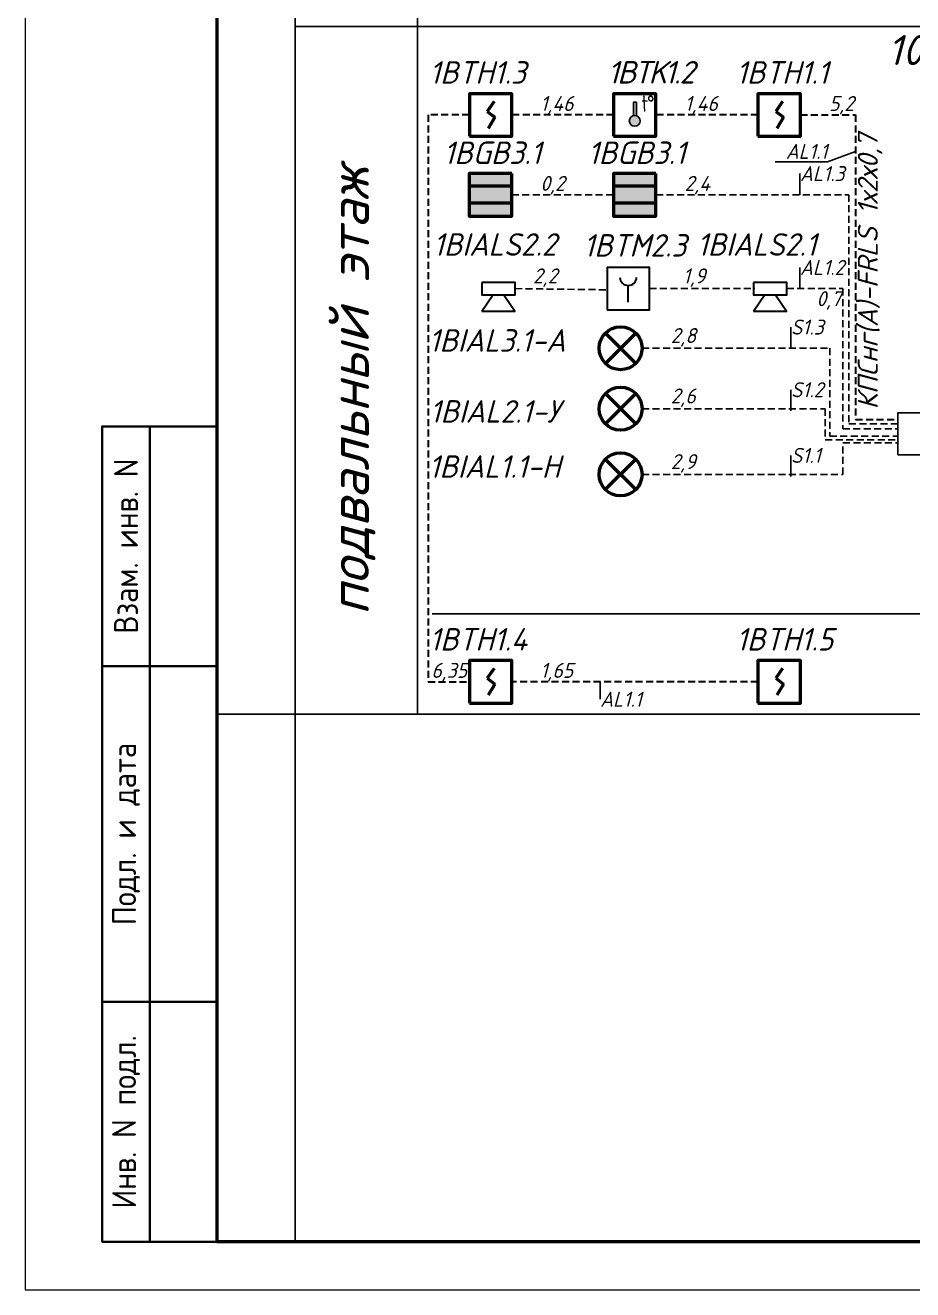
# Model space of a CAD drawing. Header units: millimetres. Extents: x -26895 to 107134, y 1241 to 21401.
# Drawn here: x 2357 to 6797, y 1241 to 7568 of the extents above; entities that cross this region are included whole.
import ezdxf
from ezdxf import colors
from ezdxf.entities.mleader import LeaderData, LeaderLine
from ezdxf.math import Vec2, Vec3

# ---------------------------------------------------------------- set-up
doc = ezdxf.new("R2010")
doc.units = ezdxf.units.MM
for name, pattern in [('1TS06', [15.375, 6, -0.15, 0.075, -0.15, 9]), ('DASHED', [7, 5, -2, 0]), ('штриховая', [0.75, 0.5, -0.25])]:
    doc.linetypes.add(name, pattern=pattern)
for name, color, linetype, lineweight in [('.', 7, 'Continuous', 50), ('013', 7, 'Continuous', 18), ('4.4.4._Сэндвич', 252, 'Continuous', 53), ('RC-Выноски', 7, 'Continuous', 0), ('ПС', 1, 'Continuous', 50), ('размер КЛАДОЧНЫЙ2', 204, 'Continuous', 5)]:
    doc.layers.add(name, color=color, linetype=linetype, lineweight=lineweight)
doc.layers.add('АГПТ', color=7, linetype='Continuous')
doc.styles.add('GOST-2.304_Type-B_italic', font='GOST_Common Italic.ttf')
doc.styles.add('RubezhCAD', font='arial.ttf', dxfattribs={"width": 0.8})
doc.styles.add('Архитектурный', font='isocpeui.ttf')
doc.styles.add('СПДС', font='isocpeur.ttf', dxfattribs={"width": 0.9})

# ---------------------------------------------------------------- blocks, each defined once
blk = doc.blocks.new('*U38')
at = {"lineweight": 0}
blk.add_lwpolyline([(-292, -5), (5, -5), (5, 415), (-292, 415)], close=True, dxfattribs=at)
at = {"color": 0, "linetype": 'Continuous', "lineweight": 50}
blk.add_lwpolyline([(-272, 410), (0, 410), (0, 0), (-272, 0)], close=True, dxfattribs=at)
at = {"lineweight": 35}
for points in [[(-272, 85), (-284, 85), (-284, 0), (-272, 0)], [(-279, 0), (-279, 85)], [(-272, 60), (-284, 60)], [(-272, 25), (-284, 25)]]:
    blk.add_lwpolyline(points, dxfattribs=at)
at = {"lineweight": -2, "char_height": 2.5, "attachment_point": 5, "rotation": 90, "style": 'СПДС'}
for s, insert, width in [('Взам. инв. N', (-281.5, 72.5), 24.9913), ('Подл. и дата', (-281.5, 42.5), 34.9913), ('Инв. N подл.', (-281.5, 12.5), 24.9913)]:
    blk.add_mtext(s, dxfattribs=dict(at, insert=insert, width=width))
blk = doc.blocks.new('BTH')
at = {"layer": 'ПС', "color": 1}
for p, q in [((-276774, 250884), (-276856, 250767)), ((-276856, 250767), (-276765, 250699)), ((-276764, 250699), (-276844, 250567))]:
    blk.add_line(p, q, dxfattribs=at)
blk.add_lwpolyline([(-277065, 250476), (-276565, 250476), (-276565, 250976), (-277065, 250976)], close=True, dxfattribs=at)
blk = doc.blocks.new('BTK')
at = {"layer": '.'}
h = blk.add_hatch(color=1, dxfattribs=at)
h.dxf.hatch_style = 1
h.paths.add_polyline_path([(-660863, 516880, 1), (-660962, 516880, 1)])
h.paths.add_polyline_path([(-660925, 516928, -0.141606), (-660898, 516927), (-660898, 517050), (-660925, 517050)])
at = {"layer": 'АГПТ', "color": 1}
blk.add_lwpolyline([(-660925, 516928), (-660925, 517050), (-660898, 517050), (-660898, 516927)], dxfattribs=at)
blk.add_circle((-660913, 516880), 49.6, dxfattribs=at)
at = {"layer": 'ПС', "color": 1}
blk.add_lwpolyline([(-661105, 516742), (-660720, 516742), (-660720, 517127), (-661105, 517127)], close=True, dxfattribs=at)
at = {"layer": 'АГПТ', "color": 1, "linetype": 'DASHED', "insert": (-660847, 517113), "char_height": 150, "attachment_point": 1, "style": 'Архитектурный'}
blk.add_mtext_dynamic_manual_height_columns('{\\Q-15;\\W0.8;\\T0.75;t%%D}', width=2688.67, gutter_width=1, heights=[0], dxfattribs=at)
blk = doc.blocks.new('BIAL')
at = {"layer": 'ПС', "color": 3}
for p, q in [((252503, 344100), (253015, 343588)), ((252503, 343588), (253015, 344100))]:
    blk.add_line(p, q, dxfattribs=at)
blk.add_circle((252759, 343844), 362, dxfattribs=at)
blk = doc.blocks.new('BIAS')
at = {"layer": 'размер КЛАДОЧНЫЙ2', "color": 4, "linetype": 'Continuous', "lineweight": 30}
for p, q in [((-819752.1, 54162.2), (-819654.8, 54229.1)), ((-819654.8, 54229.1), (-819654.8, 54033)), ((-819752.1, 54099.9), (-819654.8, 54033))]:
    blk.add_line(p, q, dxfattribs=at)
blk.add_lwpolyline([(-819825.3, 54033), (-819752.1, 54033), (-819752.1, 54229.1), (-819825.3, 54229.1)], close=True, dxfattribs=at)
blk = doc.blocks.new('Геркон')
at = {"ltscale": 50}
h = blk.add_hatch(color=5, dxfattribs=at)
h.paths.add_polyline_path([(184164, -2159), (184164, -2309), (184664, -2309), (184664, -2159)])
h.paths.add_polyline_path([(184664, -2659), (184664, -2509), (184164, -2509), (184164, -2659)])
at = {"linetype": '1TS06', "true_color": 0xffffff}
blk.add_hatch(color=7, dxfattribs=at).paths.add_polyline_path([(184164, -2309), (184164, -2509), (184664, -2509), (184664, -2309)])
at = {"layer": 'ПС', "color": 5}
for p, q in [((184164, -2309), (184664, -2309)), ((184164, -2509), (184664, -2509))]:
    blk.add_line(p, q, dxfattribs=at)
blk.add_lwpolyline([(184164, -2659), (184664, -2659), (184664, -2159), (184164, -2159)], close=True, dxfattribs=at)
blk = doc.blocks.new('ЭДУ')
at = {"color": 5, "lineweight": 30}
blk.add_line((-820922.1, 54639.8), (-820922.1, 54738.1), dxfattribs=at)
blk.add_lwpolyline([(-821047.1, 54594.2), (-820797.1, 54594.2), (-820797.1, 54844.2), (-821047.1, 54844.2)], close=True, dxfattribs=at)
blk.add_arc((-820922.1, 54787.6), 49.5, 182.44417, 357.55583, dxfattribs=at)
blk = doc.blocks.new('монтBTH')
at = {"layer": 'RC-Выноски'}
ml = blk.add_multileader_mtext('Standard', dxfattribs=at)
ml.set_content('плита перекрытия', color=256, style='RubezhCAD')
ml.set_leader_properties()
ml.build(insert=Vec2(0, 0))
ml.multileader.update_dxf_attribs({"text_left_attachment_type": 2, "dogleg_length": 2, "arrow_head_size": 400, "scale": 100})
ctx = ml.context
ctx.base_point, ctx.scale, ctx.char_height, ctx.arrow_head_size, ctx.landing_gap_size, ctx.plane_origin = Vec3(4840785, -930815), 100, 250, 400, 100, Vec3(4361989, -1118802)
ctx.left_attachment, ctx.text_align_type = 2, 1
notes = []
notes.append((ctx, [(1, (1, 1, 0), (4843511, -930815), (-1, 0), 200, [(0, [(4843857, -932126)], 0, [])])]))
ctx.mtext.insert, ctx.mtext.width, ctx.mtext.alignment, ctx.mtext.flow_direction = Vec3(4842048, -930655), 2861.91, 2, 5
ml = blk.add_multileader_mtext('Standard', dxfattribs=at)
ml.set_content('труба гофрированная', color=256, style='RubezhCAD')
ml.set_leader_properties()
ml.build(insert=Vec2(0, 0))
ml.multileader.update_dxf_attribs({"text_left_attachment_type": 2, "dogleg_length": 2, "arrow_head_size": 400, "scale": 100})
ctx = ml.context
ctx.base_point, ctx.scale, ctx.char_height, ctx.arrow_head_size, ctx.landing_gap_size, ctx.plane_origin = Vec3(4840290, -934409), 100, 250, 400, 100, Vec3(4361989, -1122393)
ctx.left_attachment, ctx.text_align_type = 2, 1
notes.append((ctx, [(1, (1, 1, 0), (4843511, -934406), (-1, 0), 200, [(0, [(4843857, -933478)], 0, [])])]))
ctx.mtext.insert, ctx.mtext.width, ctx.mtext.alignment, ctx.mtext.flow_direction = Vec3(4841800, -934244), 2861.91, 2, 5
ml = blk.add_multileader_mtext('Standard', dxfattribs=at)
ml.set_content('скоба крепежная', color=256, style='RubezhCAD')
ml.set_leader_properties()
ml.build(insert=Vec2(0, 0))
ml.multileader.update_dxf_attribs({"text_left_attachment_type": 2, "dogleg_length": 2, "arrow_head_size": 400, "scale": 100})
ctx = ml.context
ctx.base_point, ctx.scale, ctx.char_height, ctx.arrow_head_size, ctx.landing_gap_size, ctx.plane_origin = Vec3(4840942, -935134), 100, 250, 400, 100, Vec3(4361989, -1123118)
ctx.left_attachment, ctx.text_align_type = 2, 1
notes.append((ctx, [(1, (1, 1, 0), (4843511, -935131), (-1, 0), 200, [(0, [(4844253, -933754)], 0, [])])]))
ctx.mtext.insert, ctx.mtext.width, ctx.mtext.alignment, ctx.mtext.flow_direction = Vec3(4842127, -934971), 2861.91, 2, 5
for ctx, leaders in notes:
    for number, flags, end, landing, length, lines in leaders:
        leader = LeaderData()
        leader.index, (leader.has_last_leader_line, leader.has_dogleg_vector, leader.attachment_direction) = number, flags
        leader.last_leader_point, leader.dogleg_vector, leader.dogleg_length = Vec3(end), Vec3(landing), length
        for number, points, colour, breaks in lines:
            line = LeaderLine()
            line.index, line.vertices, line.color, line.breaks = number, Vec3.list(points), colors.encode_raw_color(colour), breaks
            leader.lines.append(line)
        ctx.leaders.append(leader)

msp = doc.modelspace()

# ---------------------------------------------------------------- linework, layer by layer
at = {"layer": 'АГПТ'}
for points in [[(3707, 21161.4), (3707, 1481.4)], [(4319.5, 4121.4), (4319.5, 21161.4)], [(3707, 7561.4), (16372.6, 7561.4)], [(4392.5, 4622.5), (8531.7, 4622.5)], [(3316.6, 4121.4), (16372.6, 4121.4)]]:
    msp.add_lwpolyline(points, dxfattribs=at)
at = {"layer": 'АГПТ', "color": 252, "lineweight": 15}
for points in [[(8917, 11001.4), (4319.5, 11001.4), (4319.5, 7561.4), (8917, 7561.4)], [(8917, 7561.4), (4319.5, 7561.4), (4319.5, 4121.4), (8917, 4121.4)]]:
    msp.add_lwpolyline(points, close=True, dxfattribs=at)
at = {"layer": 'АГПТ', "color": 1, "linetype": 'штриховая', "lineweight": 30, "ltscale": 70}
for points in [[(4578.5, 7119.9), (4372.5, 7119.9), (4372.5, 4283.4), (4578.5, 4283.4)], [(5300.7, 7119.9), (4790.8, 7119.9)], [(6023, 7119.9), (5513, 7119.9)], [(6235.2, 7119.9), (6511.5, 7119.9), (6511.5, 5595.4), (6723.8, 5595.4)], [(6023, 4283.4), (4790.8, 4283.4)]]:
    msp.add_lwpolyline(points, dxfattribs=at)
at = {"layer": 'АГПТ', "color": 1, "linetype": 'штриховая', "ltscale": 70}
for points in [[(4790.8, 6720.1), (5300.7, 6720.1)], [(5513, 6720.1), (6478.4, 6720.1), (6478.4, 5574.5), (6723.8, 5574.5)], [(4807.5, 6250.5), (5267.6, 6244.7)], [(5479.9, 6250.5), (6006.9, 6250.5)], [(6167.5, 6250.5), (6447.3, 6250.5), (6447.3, 5548.5), (6723.8, 5548.5)]]:
    msp.add_lwpolyline(points, dxfattribs=at)
at = {"layer": 'АГПТ', "color": 116, "linetype": 'штриховая', "ltscale": 70, "true_color": 0x136734}
for points in [[(5443.1, 5952), (6382.2, 5952), (6382.2, 5512.5), (6723.8, 5512.5)], [(5443, 5649.8), (6359.7, 5649.8), (6359.7, 5493.2), (6723.8, 5493.2)], [(5443, 5321.2), (6448.3, 5321.2), (6448.3, 5479.5), (6723.8, 5479.5)]]:
    msp.add_lwpolyline(points, dxfattribs=at)
at = {"layer": 'АГПТ', "color": 1}
msp.add_lwpolyline([(7095.7, 5419), (6723.8, 5419), (6723.8, 5629.2), (7095.7, 5629.2)], close=True, dxfattribs=at)

# ---------------------------------------------------------------- block references
at = {"xscale": 48, "yscale": 48, "zscale": 48}
msp.add_blockref('*U38', (16372.6, 1481.4), dxfattribs=at)
at = {"layer": '4.4.4._Сэндвич', "color": 1, "lineweight": 0, "xscale": 0.35, "yscale": 0.35, "zscale": 0.35}
msp.add_blockref('монтBTH', (-1671441.4, 329166), dxfattribs=at)
at = {"layer": 'АГПТ', "color": 1, "linetype": 'Continuous', "xscale": 0.4244625, "yscale": 0.4244625, "zscale": 0.4244625}
for p in [(122182.4, -99304), (123626.8, -99304), (122182.4, -102140.6), (123626.8, -102140.6)]:
    msp.add_blockref('BTH', p, dxfattribs=at)
at = {"layer": 'АГПТ'}
for name, p, xscale, yscale, zscale in [('BTK', (368908.6, -277194.1), 0.55, 0.55, 0.55), ('ЭДУ', (702275.1, -40202), 0.8489249999999996, 0.8489249999999996, 0.8489249999999996)]:
    msp.add_blockref(name, p, dxfattribs=dict(at, xscale=xscale, yscale=yscale, zscale=zscale))
at = {"layer": 'АГПТ', "color": 1, "xscale": 0.4244625, "yscale": 0.4244625, "zscale": 0.4244625, "rotation": 180}
for p in [(82961.3, 5697.4), (83683.5, 5697.4)]:
    msp.add_blockref('Геркон', p, dxfattribs=at)
at = {"layer": 'АГПТ', "xscale": 0.8489249999999996, "yscale": 0.8489249999999996, "zscale": 0.8489249999999996, "rotation": 270}
for p in [(-41228.9, -689688.6), (-39868.9, -689688.6)]:
    msp.add_blockref('BIAS', p, dxfattribs=at)
at = {"layer": 'АГПТ', "color": 5, "xscale": 0.2971237499999999, "yscale": 0.2971237499999999, "zscale": 0.2971237499999999}
for p, rotation in [((107499.6, -69148.6), 89.99999999999996), ((80436.1, 107813.8), 180), ((107499.5, -69779.5), 89.99999999999996)]:
    msp.add_blockref('BIAL', p, dxfattribs=dict(at, rotation=rotation))

# ---------------------------------------------------------------- texts
at = {"layer": 'АГПТ', "linetype": 'DASHED', "attachment_point": 1, "style": 'Архитектурный'}
for s, width, insert, char_height in [('{\\C252;1016 Кроссовая}', 4012.725, (6670.6, 7519.5), 150), ('{\\T0.75;1BTK1.2}', 2688.671, (5270.7, 7389.4), 112.5)]:
    msp.add_mtext_dynamic_manual_height_columns(s, width=width, gutter_width=1, heights=[0], dxfattribs=dict(at, insert=insert, char_height=char_height))
at = {"layer": 'АГПТ', "color": 1, "linetype": 'штриховая', "lineweight": 30, "width": 606.258, "attachment_point": 1, "style": 'GOST-2.304_Type-B_italic'}
for s, insert, char_height in [('{\\C0;1BTH1.3}', (4378.8, 7388.5), 112.5), ('{\\C0;1BTH1.1}', (5913.9, 7388.5), 112.5), ('{\\C0;1,46}', (4934.2, 7214.4), 75), ('{\\C0;1,46}', (5656.4, 7214.4), 75), ('{\\C0;5,2}', (6378.6, 7214.4), 75), ('{\\C0;1BGB3.1}', (4450.1, 6986.6), 112.5), ('{\\C0;1BGB3.1}', (5172.3, 6986.6), 112.5), ('{\\C0;0,2}', (4934.2, 6814.5), 75), ('{\\C0;2,4}', (5656.4, 6814.5), 75), ('{\\C0;1BIALS2.2}', (4397.7, 6527.7), 112.5), ('{\\C0;1BTM2.3}', (5150, 6523.2), 112.5), ('{\\C0;1BIALS2.1}', (5718.2, 6527.7), 112.5), ('{\\C0;2,2}', (4897.6, 6351.7), 75), ('{\\C0;1,9}', (5647.7, 6351.7), 75), ('{\\C0;0,7}', (6315.9, 6237.6), 75), ('{\\C0;1BIAL3.1-A}', (4375.6, 6047.4), 112.5), ('{\\C0;2,8}', (5586.5, 6053.2), 75), ('{\\C0;2,6}', (5586.5, 5750.9), 75), ('{\\C0;1BIAL2.1-У}', (4380.7, 5692.5), 112.5), ('{\\C0;1BIAL1.1-H}', (4375.5, 5416.5), 112.5), ('{\\C0;2,9}', (5586.4, 5422.3), 75), ('{\\C0;1BTH1.4}', (4378.8, 4552), 112.5), ('{\\C0;1BTH1.5}', (5913.9, 4552), 112.5), ('{\\C0;6,35}', (4388.9, 4377.8), 75), ('{\\C0;1,65}', (4934.2, 4377.8), 75)]:
    msp.add_mtext(s, dxfattribs=dict(at, insert=insert, char_height=char_height))
at = {"layer": 'АГПТ', "color": 1, "linetype": 'штриховая', "lineweight": 30, "insert": (6522.9, 5645.8), "char_height": 100, "width": 2660.544, "attachment_point": 1, "rotation": 90, "style": 'GOST-2.304_Type-B_italic'}
msp.add_mtext('{\\fISOCPEUR|b0|i1|c204|p34;\\C0;КПСнг(А)-FRLS 1х2х0,7}', dxfattribs=at)
at = {"layer": 'АГПТ', "linetype": 'DASHED', "insert": (3876.4, 4616), "char_height": 200, "attachment_point": 1, "rotation": 90, "style": 'Архитектурный'}
msp.add_mtext_dynamic_manual_height_columns('подвальный этаж', width=4012.725, gutter_width=1, heights=[0], dxfattribs=at)

# ---------------------------------------------------------------- leaders
at = {"layer": '013', "color": 0, "lineweight": 15, "ltscale": 3}
ml = msp.add_multileader_mtext('Standard', dxfattribs=at)
ml.set_content('AL1.1', style='GOST-2.304_Type-B_italic')
ml.set_leader_properties()
ml.build(insert=Vec2(0, 0))
ml.multileader.update_dxf_attribs({"text_right_attachment_type": 6, "dogleg_length": 0.36, "arrow_head_size": 0.09})
ctx = ml.context
ctx.base_point, ctx.char_height, ctx.arrow_head_size, ctx.landing_gap_size, ctx.plane_origin = Vec3(6143.3, 6937.3), 75, 0.09, 0.045, Vec3(6563.9, 7097.8)
ctx.right_attachment, ctx.text_align_type = 6, 2
notes = []
notes.append((ctx, [(1, (1, 1, 0), (6371.2, 6884.8), (-1, 0), 0.36, [(0, [(6511.5, 6937.3)], 0, [])])]))
ctx.mtext.insert, ctx.mtext.alignment, ctx.mtext.flow_direction = Vec3(6370.8, 6974.8), 3, 5
ml = msp.add_multileader_mtext('Standard', dxfattribs=at)
ml.set_content('AL1.3', style='GOST-2.304_Type-B_italic')
ml.set_leader_properties()
ml.build(insert=Vec2(0, 0))
ml.multileader.update_dxf_attribs({"text_right_attachment_type": 6, "dogleg_length": 0.36, "arrow_head_size": 0.09})
ctx = ml.context
ctx.base_point, ctx.char_height, ctx.arrow_head_size, ctx.landing_gap_size, ctx.plane_origin = Vec3(6233.2, 6826.1), 75, 0.09, 0.045, Vec3(6233, 6986.6)
ctx.right_attachment = 6
notes.append((ctx, [(0, (1, 1, 0), (6233, 6826.1), (1, 0), 0.18, [(0, [(6233.2, 6720.1)], 0, [])])]))
ctx.mtext.insert, ctx.mtext.flow_direction = Vec3(6233.3, 6863.6), 5
ml = msp.add_multileader_mtext('Standard', dxfattribs=at)
ml.set_content('AL1.2', style='GOST-2.304_Type-B_italic')
ml.set_leader_properties()
ml.build(insert=Vec2(0, 0))
ml.multileader.update_dxf_attribs({"text_right_attachment_type": 6, "dogleg_length": 0.36, "arrow_head_size": 0.09})
ctx = ml.context
ctx.base_point, ctx.char_height, ctx.arrow_head_size, ctx.landing_gap_size, ctx.plane_origin = Vec3(6233.2, 6356.5), 75, 0.09, 0.045, Vec3(6233, 6517)
ctx.right_attachment = 6
notes.append((ctx, [(0, (1, 1, 0), (6233, 6356.5), (1, 0), 0.18, [(0, [(6233.2, 6250.5)], 0, [])])]))
ctx.mtext.insert, ctx.mtext.flow_direction = Vec3(6233.3, 6394), 5
ml = msp.add_multileader_mtext('Standard', dxfattribs=at)
ml.set_content('S1.3', style='GOST-2.304_Type-B_italic')
ml.set_leader_properties()
ml.build(insert=Vec2(0, 0))
ml.multileader.update_dxf_attribs({"text_right_attachment_type": 6, "dogleg_length": 0.36, "arrow_head_size": 0.09})
ctx = ml.context
ctx.base_point, ctx.char_height, ctx.arrow_head_size, ctx.landing_gap_size, ctx.plane_origin = Vec3(6188.3, 6058.1), 75, 0.09, 0.045, Vec3(6188.1, 6218.5)
ctx.right_attachment = 6
notes.append((ctx, [(0, (1, 1, 0), (6188.1, 6058.1), (1, 0), 0.18, [(0, [(6188.3, 5952)], 0, [])])]))
ctx.mtext.insert, ctx.mtext.flow_direction = Vec3(6188.3, 6095.6), 5
ml = msp.add_multileader_mtext('Standard', dxfattribs=at)
ml.set_content('S1.2', style='GOST-2.304_Type-B_italic')
ml.set_leader_properties()
ml.build(insert=Vec2(0, 0))
ml.multileader.update_dxf_attribs({"text_right_attachment_type": 6, "dogleg_length": 0.36, "arrow_head_size": 0.09})
ctx = ml.context
ctx.base_point, ctx.char_height, ctx.arrow_head_size, ctx.landing_gap_size, ctx.plane_origin = Vec3(6188.3, 5744.6), 75, 0.09, 0.045, Vec3(6188.1, 5905.1)
ctx.right_attachment = 6
notes.append((ctx, [(0, (1, 1, 0), (6188.1, 5744.6), (1, 0), 0.18, [(0, [(6188.3, 5638.6)], 0, [])])]))
ctx.mtext.insert, ctx.mtext.flow_direction = Vec3(6188.3, 5782.1), 5
ml = msp.add_multileader_mtext('Standard', dxfattribs=at)
ml.set_content('S1.1', style='GOST-2.304_Type-B_italic')
ml.set_leader_properties()
ml.build(insert=Vec2(0, 0))
ml.multileader.update_dxf_attribs({"text_right_attachment_type": 6, "dogleg_length": 0.36, "arrow_head_size": 0.09})
ctx = ml.context
ctx.base_point, ctx.char_height, ctx.arrow_head_size, ctx.landing_gap_size, ctx.plane_origin = Vec3(6188.3, 5416), 75, 0.09, 0.045, Vec3(6188.1, 5576.5)
ctx.right_attachment = 6
notes.append((ctx, [(0, (1, 1, 0), (6188.1, 5416), (1, 0), 0.18, [(0, [(6188.3, 5310)], 0, [])])]))
ctx.mtext.insert, ctx.mtext.flow_direction = Vec3(6188.3, 5453.5), 5
ml = msp.add_multileader_mtext('Standard', dxfattribs=at)
ml.set_content('AL1.1', style='GOST-2.304_Type-B_italic')
ml.set_leader_properties()
ml.build(insert=Vec2(0, 0))
ml.multileader.update_dxf_attribs({"text_right_attachment_type": 6, "dogleg_length": 0.36, "arrow_head_size": 0.09})
ctx = ml.context
ctx.base_point, ctx.char_height, ctx.arrow_head_size, ctx.landing_gap_size, ctx.plane_origin = Vec3(5233.4, 4195.9), 75, 0.09, 0.045, Vec3(5233.2, 4356.4)
ctx.right_attachment = 6
notes.append((ctx, [(0, (1, 1, 0), (5233.2, 4195.9), (1, 0), 0.18, [(0, [(5233.4, 4283.4)], 0, [])])]))
ctx.mtext.insert, ctx.mtext.flow_direction = Vec3(5233.5, 4233.4), 5
for ctx, leaders in notes:
    for number, flags, end, landing, length, lines in leaders:
        leader = LeaderData()
        leader.index, (leader.has_last_leader_line, leader.has_dogleg_vector, leader.attachment_direction) = number, flags
        leader.last_leader_point, leader.dogleg_vector, leader.dogleg_length = Vec3(end), Vec3(landing), length
        for number, points, colour, breaks in lines:
            line = LeaderLine()
            line.index, line.vertices, line.color, line.breaks = number, Vec3.list(points), colors.encode_raw_color(colour), breaks
            leader.lines.append(line)
        ctx.leaders.append(leader)

doc.saveas('drawing.dxf')
